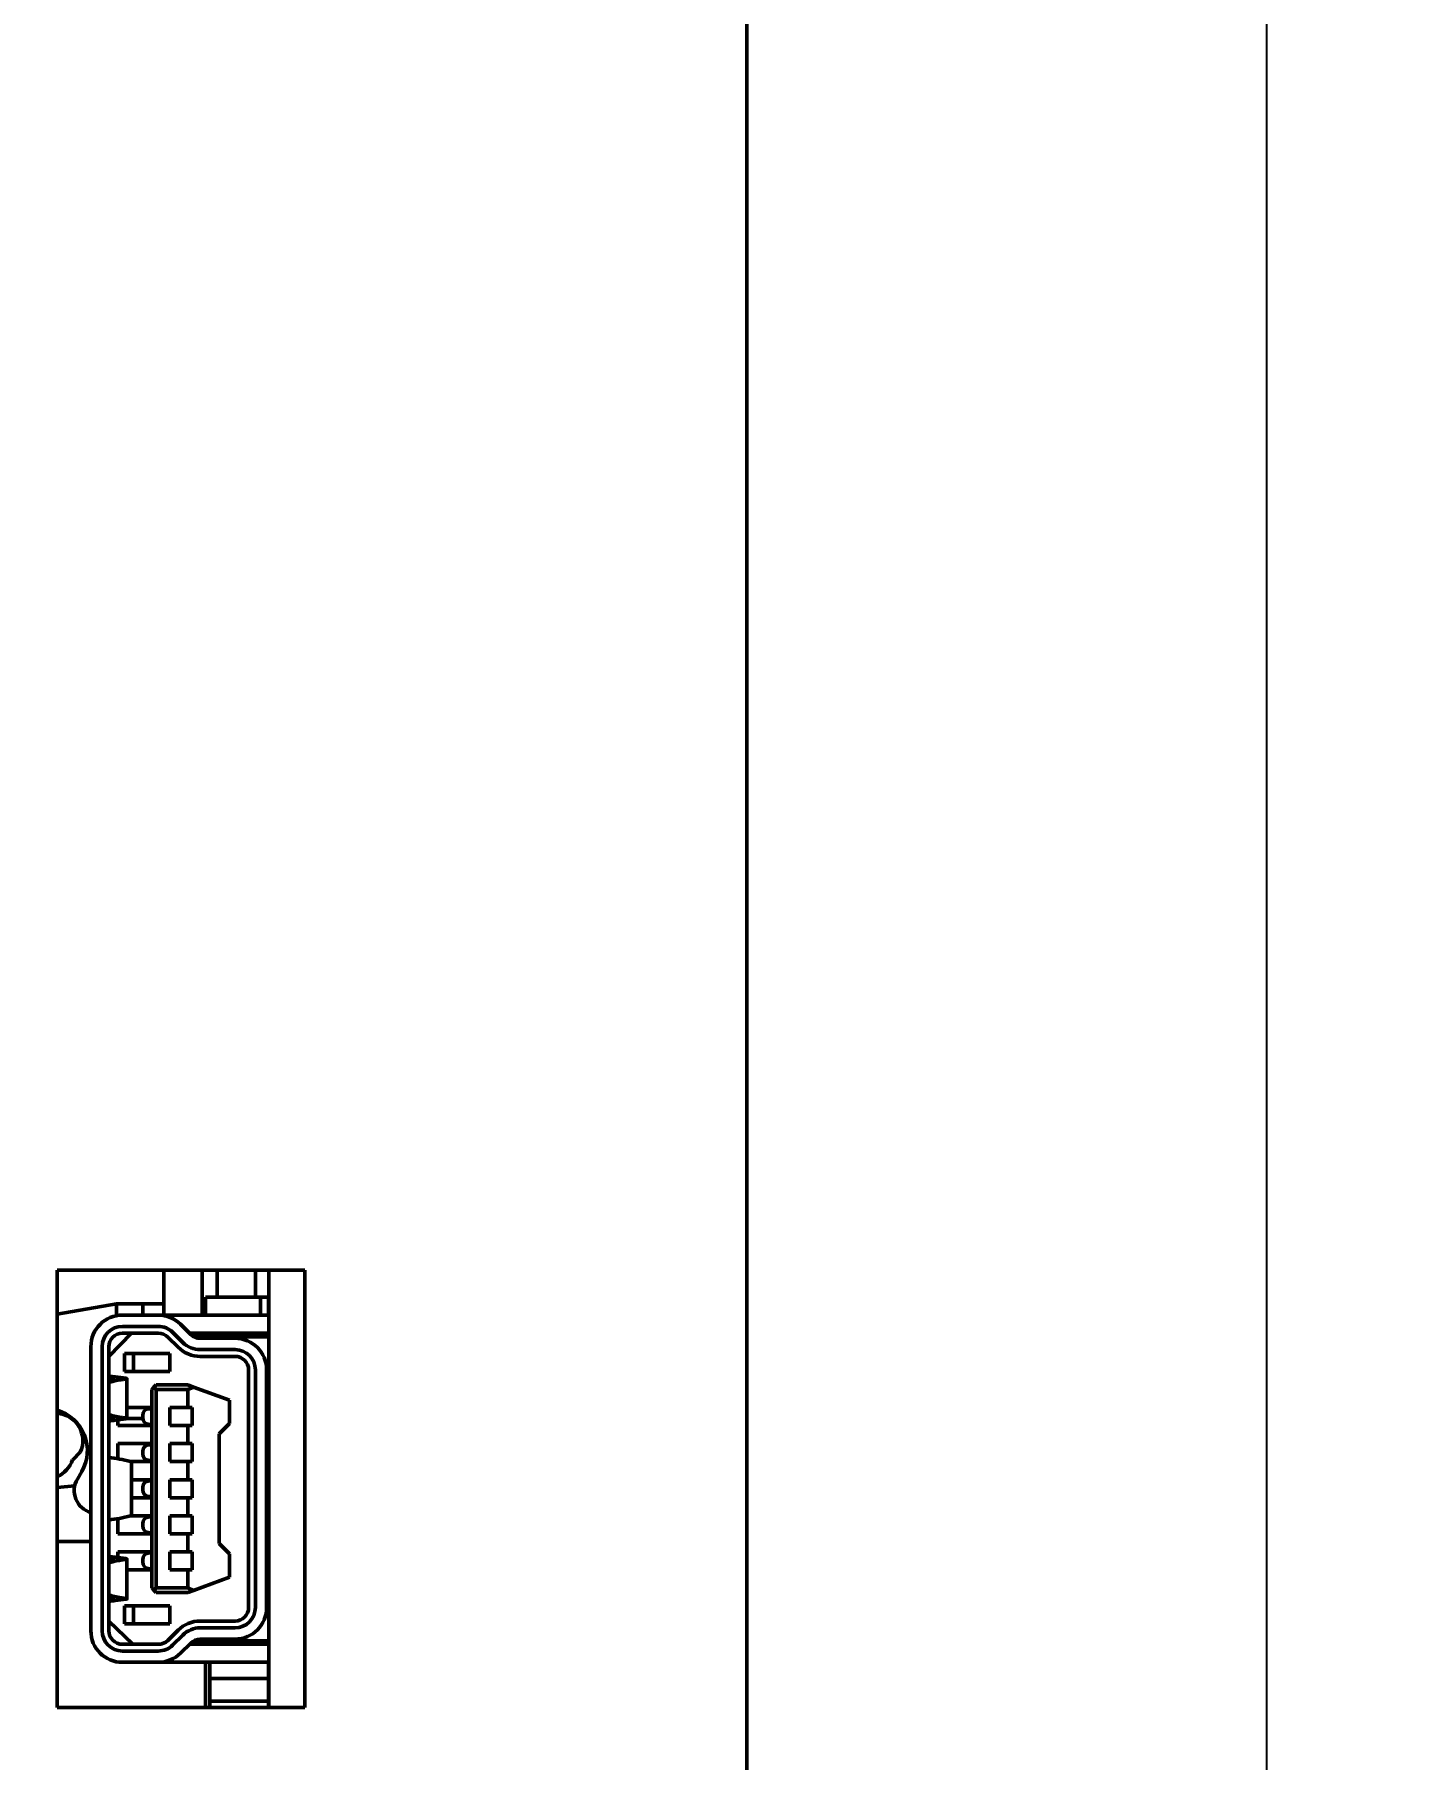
# Model space of a CAD drawing. Header units: millimetres. Extents: x 2121 to 4904, y 892 to 1933.
# Drawn here: x 2349.7 to 2410, y 1557.8 to 1634.3 of the extents above; entities that cross this region are included whole.
import ezdxf

# ---------------------------------------------------------------- set-up
doc = ezdxf.new("R2010")
doc.units = ezdxf.units.MM
doc.header["$LTSCALE"] = 1.8
doc.layers.add('외형선(ISO)', color=7, linetype='Continuous', lineweight=50)
doc.layers.add('치수(ISO)', color=7, linetype='Continuous', lineweight=25)
doc.styles.add('주 문자 (ISO)', font='')
doc.styles.add('주 텍스트 (ISO)', font='')
doc.styles.get('주 문자 (ISO)').set_extended_font_data('Tahoma')
doc.styles.get('주 텍스트 (ISO)').set_extended_font_data('Tahoma')
doc.dimstyles.new('기본값 (ISO)', dxfattribs={"dimscale": 1.8, "dimtxt": 3.5, "dimasz": 2.5, "dimexe": 3.175, "dimexo": 0, "dimgap": 0.762, "dimtad": 1, "dimrnd": 1e-08, "dimzin": 0, "dimtxsty": '주 텍스트 (ISO)', "dimcen": 0.09, "dimdle": 10, "dimclrd": 256, "dimclre": 256, "dimclrt": 256, "dimazin": 0, "dimtfac": 1.001486, "dimtmove": 0, "dimatfit": 3, "dimfxl": 1, "dimtolj": 1, "dimtzin": 0, "dimlwd": -1, "dimlwe": -1, "dimarcsym": 0})

# ---------------------------------------------------------------- blocks, each defined once
blk = doc.blocks.new('*D685')
at = {"layer": 'Defpoints', "color": 0}
for p in [(2296.96, 1640.945), (2404.327, 1640.945), (2379.76, 1292.845)]:
    blk.add_point(p, dxfattribs=at)
at = {"layer": '치수(ISO)', "color": 7}
for p, q in [((2296.96, 1640.945), (2410.042, 1640.945)), ((2404.327, 1297.345), (2404.327, 1636.445)), ((2379.76, 1292.845), (2410.042, 1292.845))]:
    blk.add_line(p, q, dxfattribs=at)
for points in [[(2405.077, 1636.445), (2403.577, 1636.445), (2404.327, 1640.945)], [(2403.577, 1297.345), (2405.077, 1297.345), (2404.327, 1292.845)]]:
    blk.add_solid(points, dxfattribs=at)
at = {"layer": '치수(ISO)', "insert": (2399.795, 1466.895), "char_height": 6.3, "attachment_point": 5, "rotation": 90, "style": '주 문자 (ISO)'}
blk.add_mtext('\\A1;174', dxfattribs=at)

msp = doc.modelspace()

# ---------------------------------------------------------------- linework, layer by layer
at = {"layer": '외형선(ISO)'}
for p, q in [((2381.26, 1300.945), (2381.26, 1650.945)), ((2350.66, 1560.145), (2350.66, 1579.545)), ((2350.66, 1579.545), (2361.66, 1579.545)), ((2355.4, 1577.545), (2355.4, 1579.545)), ((2357.1, 1579.545), (2357.1, 1577.545)), ((2357.76, 1578.343), (2357.76, 1579.545)), ((2359.46, 1579.545), (2359.46, 1578.343)), ((2360.06, 1578.945), (2360.06, 1579.545)), ((2361.66, 1579.545), (2361.66, 1560.145)), ((2360.06, 1578.945), (2360.06, 1560.145)), ((2353.304, 1578.045), (2350.66, 1577.587)), ((2354.472, 1578.045), (2353.304, 1578.045)), ((2353.304, 1577.521), (2353.304, 1578.045)), ((2354.472, 1578.045), (2355.4, 1578.045)), ((2354.472, 1578.045), (2354.472, 1577.545)), ((2357.921, 1578.343), (2357.25, 1578.343)), ((2357.25, 1577.545), (2357.25, 1578.343)), ((2357.921, 1578.343), (2359.233, 1578.343)), ((2359.233, 1578.343), (2359.594, 1578.343)), ((2359.594, 1578.343), (2359.68, 1578.343)), ((2360.04, 1578.343), (2359.68, 1578.343)), ((2359.68, 1577.545), (2359.68, 1578.343)), ((2360.04, 1577.545), (2360.04, 1578.343)), ((2353.56, 1577.545), (2355.153, 1577.545)), ((2355.153, 1577.045), (2353.56, 1577.045)), ((2355.153, 1577.545), (2360.06, 1577.545)), ((2356.138, 1577.139), (2356.594, 1576.688)), ((2352.16, 1563.545), (2352.16, 1576.145)), ((2352.66, 1576.145), (2352.66, 1563.545)), ((2352.96, 1575.715), (2353.96, 1576.745)), ((2352.96, 1576.145), (2352.96, 1563.545)), ((2355.153, 1576.745), (2353.56, 1576.745)), ((2356.031, 1576.12), (2355.575, 1576.571)), ((2356.242, 1576.333), (2355.787, 1576.784)), ((2356.537, 1576.745), (2360.06, 1576.745)), ((2360.06, 1576.585), (2356.735, 1576.585)), ((2357.016, 1576.515), (2358.56, 1576.515)), ((2353.66, 1575.045), (2353.66, 1575.845)), ((2353.66, 1575.845), (2355.66, 1575.845)), ((2354.06, 1575.045), (2354.06, 1575.845)), ((2355.66, 1575.845), (2355.66, 1575.045)), ((2358.56, 1576.015), (2357.016, 1576.015)), ((2358.56, 1575.715), (2357.016, 1575.715)), ((2355.66, 1575.045), (2353.66, 1575.045)), ((2353.76, 1574.729), (2353.76, 1572.96)), ((2359.16, 1575.115), (2359.16, 1564.575)), ((2359.46, 1564.575), (2359.46, 1575.115)), ((2359.96, 1575.115), (2359.96, 1564.575)), ((2354.86, 1574.245), (2354.96, 1574.345)), ((2354.86, 1565.445), (2354.86, 1574.245)), ((2354.96, 1574.345), (2355.06, 1574.445)), ((2354.96, 1574.345), (2355.06, 1574.245)), ((2355.06, 1574.445), (2356.46, 1574.445)), ((2356.46, 1574.245), (2355.06, 1574.245)), ((2355.06, 1574.245), (2355.06, 1565.445)), ((2356.46, 1574.445), (2356.711, 1574.353)), ((2356.46, 1574.245), (2356.711, 1574.353)), ((2356.46, 1573.445), (2356.46, 1574.245)), ((2356.711, 1574.353), (2358.31, 1573.771)), ((2353.76, 1573.445), (2354.86, 1573.445)), ((2354.46, 1572.995), (2354.46, 1573.095)), ((2354.76, 1573.395), (2354.86, 1573.395)), ((2355.66, 1573.445), (2355.66, 1572.645)), ((2355.66, 1573.445), (2356.46, 1573.445)), ((2356.66, 1573.445), (2356.46, 1573.445)), ((2356.66, 1572.645), (2356.66, 1573.445)), ((2358.31, 1573.771), (2358.31, 1572.731)), ((2353.36, 1572.645), (2353.36, 1572.896)), ((2354.86, 1572.645), (2353.36, 1572.645)), ((2354.462, 1572.965), (2353.76, 1572.965)), ((2354.76, 1572.695), (2354.86, 1572.695)), ((2355.66, 1572.645), (2356.46, 1572.645)), ((2356.46, 1572.645), (2356.66, 1572.645)), ((2356.46, 1571.845), (2356.46, 1572.645)), ((2358.31, 1572.731), (2357.86, 1572.281)), ((2357.86, 1572.281), (2357.86, 1567.408)), ((2353.36, 1571.845), (2354.86, 1571.845)), ((2353.36, 1571.173), (2353.36, 1571.845)), ((2354.76, 1571.795), (2354.86, 1571.795)), ((2355.66, 1571.845), (2355.66, 1571.045)), ((2355.66, 1571.845), (2356.46, 1571.845)), ((2356.66, 1571.845), (2356.46, 1571.845)), ((2356.66, 1571.045), (2356.66, 1571.845)), ((2351.354, 1571.125), (2351.693, 1571.465)), ((2354.86, 1571.045), (2353.914, 1571.045)), ((2353.96, 1568.677), (2353.96, 1571.012)), ((2354.46, 1571.395), (2354.46, 1571.495)), ((2354.76, 1571.095), (2354.86, 1571.095)), ((2355.66, 1571.045), (2356.46, 1571.045)), ((2356.46, 1571.045), (2356.66, 1571.045)), ((2356.46, 1570.245), (2356.46, 1571.045)), ((2351.756, 1570.609), (2351.562, 1570.275)), ((2353.96, 1570.245), (2354.86, 1570.245)), ((2354.76, 1570.195), (2354.86, 1570.195)), ((2355.66, 1570.245), (2355.66, 1569.445)), ((2355.66, 1570.245), (2356.46, 1570.245)), ((2356.66, 1570.245), (2356.46, 1570.245)), ((2356.66, 1569.445), (2356.66, 1570.245)), ((2350.66, 1569.892), (2351.446, 1569.974)), ((2354.86, 1569.445), (2353.96, 1569.445)), ((2354.46, 1569.795), (2354.46, 1569.895)), ((2354.76, 1569.495), (2354.86, 1569.495)), ((2355.66, 1569.445), (2356.46, 1569.445)), ((2356.46, 1569.445), (2356.66, 1569.445)), ((2356.46, 1568.645), (2356.46, 1569.445)), ((2353.36, 1567.845), (2353.36, 1568.516)), ((2353.914, 1568.645), (2354.86, 1568.645)), ((2354.76, 1568.595), (2354.86, 1568.595)), ((2355.66, 1568.645), (2355.66, 1567.845)), ((2355.66, 1568.645), (2356.46, 1568.645)), ((2356.66, 1568.645), (2356.46, 1568.645)), ((2356.66, 1567.845), (2356.66, 1568.645)), ((2354.86, 1567.845), (2353.36, 1567.845)), ((2354.46, 1568.195), (2354.46, 1568.295)), ((2354.76, 1567.895), (2354.86, 1567.895)), ((2355.66, 1567.845), (2356.46, 1567.845)), ((2356.46, 1567.845), (2356.66, 1567.845)), ((2356.46, 1567.045), (2356.46, 1567.845)), ((2352.16, 1567.504), (2350.66, 1567.504)), ((2353.36, 1566.793), (2353.36, 1567.045)), ((2353.36, 1567.045), (2354.86, 1567.045)), ((2354.76, 1566.995), (2354.86, 1566.995)), ((2355.66, 1567.045), (2355.66, 1566.245)), ((2355.66, 1567.045), (2356.46, 1567.045)), ((2356.66, 1567.045), (2356.46, 1567.045)), ((2356.66, 1566.245), (2356.66, 1567.045)), ((2357.86, 1567.408), (2358.31, 1566.958)), ((2358.31, 1566.958), (2358.31, 1565.918)), ((2353.76, 1566.729), (2353.76, 1564.96)), ((2354.86, 1566.245), (2353.76, 1566.245)), ((2354.46, 1566.595), (2354.46, 1566.695)), ((2354.76, 1566.295), (2354.86, 1566.295)), ((2355.66, 1566.245), (2356.46, 1566.245)), ((2356.46, 1566.245), (2356.66, 1566.245)), ((2356.46, 1565.445), (2356.46, 1566.245)), ((2354.96, 1565.345), (2354.86, 1565.445)), ((2355.06, 1565.445), (2354.96, 1565.345)), ((2355.06, 1565.445), (2356.46, 1565.445)), ((2356.711, 1565.336), (2356.46, 1565.445)), ((2358.31, 1565.918), (2356.711, 1565.336)), ((2353.66, 1563.845), (2353.66, 1564.645)), ((2353.66, 1564.645), (2355.66, 1564.645)), ((2354.06, 1563.845), (2354.06, 1564.645)), ((2355.06, 1565.245), (2354.96, 1565.345)), ((2356.46, 1565.245), (2355.06, 1565.245)), ((2355.66, 1564.645), (2355.66, 1563.845)), ((2356.711, 1565.336), (2356.46, 1565.245)), ((2354.021, 1562.945), (2352.96, 1563.975)), ((2357.016, 1563.975), (2358.56, 1563.975)), ((2355.66, 1563.845), (2353.66, 1563.845)), ((2355.575, 1563.118), (2356.031, 1563.569)), ((2355.787, 1562.905), (2356.242, 1563.356)), ((2360.06, 1563.105), (2356.735, 1563.105)), ((2357.016, 1563.675), (2358.56, 1563.675)), ((2358.56, 1563.175), (2357.016, 1563.175)), ((2353.56, 1562.945), (2355.153, 1562.945)), ((2353.56, 1562.645), (2355.153, 1562.645)), ((2356.594, 1563.001), (2356.138, 1562.55)), ((2356.537, 1562.945), (2360.06, 1562.945)), ((2355.153, 1562.145), (2353.56, 1562.145)), ((2360.06, 1562.145), (2355.153, 1562.145)), ((2357.24, 1562.145), (2357.24, 1560.145)), ((2357.44, 1561.425), (2357.44, 1562.145)), ((2360.04, 1562.145), (2360.04, 1561.425)), ((2360.06, 1561.665), (2360.04, 1561.665)), ((2360.04, 1561.425), (2357.44, 1561.425)), ((2357.44, 1560.925), (2357.44, 1561.425)), ((2357.44, 1560.425), (2357.44, 1560.925)), ((2360.04, 1561.425), (2360.04, 1560.425)), ((2361.66, 1560.145), (2350.66, 1560.145)), ((2357.44, 1560.425), (2360.04, 1560.425)), ((2357.44, 1560.145), (2357.44, 1560.425)), ((2360.04, 1560.425), (2360.04, 1560.145))]:
    msp.add_line(p, q, dxfattribs=at)
for centre, radius, start, end in [((2353.56, 1576.145), 1.4, 90, 180), ((2353.56, 1576.145), 0.9, 90, 180), ((2355.153, 1576.145), 1.4, 45.27679, 90), ((2355.153, 1576.145), 0.9, 45.27679, 90), ((2353.56, 1576.145), 0.6, 90, 180), ((2355.153, 1576.145), 0.6, 45.27679, 90), ((2357.016, 1577.115), 1.4, 225.27679, 270), ((2357.016, 1577.115), 1.1, 225.27679, 270), ((2357.016, 1577.115), 0.6, 225.27679, 270), ((2358.56, 1575.115), 1.4, 0, 90), ((2358.56, 1575.115), 0.9, 0, 90), ((2358.56, 1575.115), 0.6, 0, 90), ((2350.154, 1571.542), 1.854, 329.78542, 74.16345), ((2350.585, 1571.973), 1.219, 335.36413, 86.47564), ((2354.76, 1573.095), 0.3, 90, 180), ((2354.76, 1572.995), 0.3, 180, 270), ((2354.76, 1571.495), 0.3, 90, 180), ((2350.154, 1571.542), 1.27, 293.47977, 340.84193), ((2354.76, 1571.395), 0.3, 180, 270), ((2352.44, 1569.764), 1.016, 149.78542, 254.00279), ((2354.76, 1569.895), 0.3, 90, 180), ((2354.76, 1569.795), 0.3, 180, 270), ((2354.76, 1568.295), 0.3, 90, 180), ((2354.76, 1568.195), 0.3, 180, 270), ((2354.76, 1566.695), 0.3, 90, 180), ((2354.76, 1566.595), 0.3, 180, 270), ((2357.016, 1562.575), 1.4, 90, 134.72321), ((2358.56, 1564.575), 0.6, 270, 0), ((2358.56, 1564.575), 1.4, 270, 0), ((2358.56, 1564.575), 0.9, 270, 0), ((2353.56, 1563.545), 1.4, 180, 270), ((2353.56, 1563.545), 0.9, 180, 270), ((2353.56, 1563.545), 0.6, 180, 270), ((2355.153, 1563.545), 0.6, 270, 314.72321), ((2357.016, 1562.575), 1.1, 90, 134.72321), ((2357.016, 1562.575), 0.6, 90, 134.72321), ((2355.153, 1563.545), 0.9, 270, 314.72321), ((2355.153, 1563.545), 1.4, 270, 314.72321)]:
    msp.add_arc(centre, radius, start, end, dxfattribs=at)
for points, knots in [([(2353.706, 1574.745), (2353.552, 1574.769), (2353.398, 1574.79), (2353.149, 1574.816), (2353.055, 1574.825), (2352.96, 1574.832)], [0.000001, 0.000001, 0.000001, 0.000001, 0.0893218, 0.0893218, 0.1440884, 0.1440884, 0.1440884, 0.1440884]), ([(2353.126, 1574.745), (2353.149, 1574.741), (2353.16, 1574.736), (2353.16, 1574.723), (2353.148, 1574.715), (2353.103, 1574.697), (2353.07, 1574.687), (2353.006, 1574.672), (2352.984, 1574.668), (2352.96, 1574.663)], [-0.05269467, -0.05269467, -0.05269467, -0.05269467, -0.03952411, -0.03952411, -0.02634801, -0.02634801, -0.01320205, -0.01320205, -0.00716274, -0.00716274, -0.00716274, -0.00716274]), ([(2353.291, 1574.645), (2353.39, 1574.662), (2353.475, 1574.676), (2353.615, 1574.698), (2353.669, 1574.706), (2353.741, 1574.719), (2353.76, 1574.724), (2353.76, 1574.734), (2353.742, 1574.739), (2353.706, 1574.745)], [0.00000102, 0.00000102, 0.00000102, 0.00000102, 0.0210007, 0.0210007, 0.04202403, 0.04202403, 0.06305934, 0.06305934, 0.08408658, 0.08408658, 0.08408658, 0.08408658]), ([(2352.96, 1573.027), (2352.984, 1573.022), (2353.006, 1573.017), (2353.07, 1573.002), (2353.103, 1572.992), (2353.148, 1572.974), (2353.16, 1572.967), (2353.16, 1572.954), (2353.149, 1572.948), (2353.126, 1572.945)], [-0.0455241, -0.0455241, -0.0455241, -0.0455241, -0.03948601, -0.03948601, -0.02634262, -0.02634262, -0.01316905, -0.01316905, -0.000001, -0.000001, -0.000001, -0.000001]), ([(2352.96, 1572.857), (2353.055, 1572.864), (2353.149, 1572.873), (2353.398, 1572.899), (2353.552, 1572.92), (2353.706, 1572.945)], [0.0346048, 0.0346048, 0.0346048, 0.0346048, 0.0893714, 0.0893714, 0.1786922, 0.1786922, 0.1786922, 0.1786922]), ([(2353.291, 1573.045), (2353.39, 1573.027), (2353.475, 1573.013), (2353.615, 1572.991), (2353.669, 1572.983), (2353.741, 1572.97), (2353.76, 1572.965), (2353.76, 1572.955), (2353.742, 1572.95), (2353.706, 1572.945)], [-0.08408988, -0.08408988, -0.08408988, -0.08408988, -0.06308935, -0.06308935, -0.0420652, -0.0420652, -0.02102906, -0.02102906, -0.000001, -0.000001, -0.000001, -0.000001]), ([(2353.96, 1571.012), (2353.96, 1571.013), (2353.96, 1571.013), (2353.959, 1571.026), (2353.944, 1571.036), (2353.914, 1571.045)], [-0.02050599, -0.02050599, -0.02050599, -0.02050599, -0.0198228, -0.0198228, -0.000001, -0.000001, -0.000001, -0.000001]), ([(2353.914, 1568.645), (2353.944, 1568.653), (2353.959, 1568.663), (2353.96, 1568.676), (2353.96, 1568.676), (2353.96, 1568.677)], [-0.07932813, -0.07932813, -0.07932813, -0.07932813, -0.059535, -0.059535, -0.05882033, -0.05882033, -0.05882033, -0.05882033]), ([(2352.96, 1566.832), (2353.055, 1566.825), (2353.149, 1566.816), (2353.398, 1566.79), (2353.552, 1566.769), (2353.706, 1566.745)], [-0.1440884, -0.1440884, -0.1440884, -0.1440884, -0.0893218, -0.0893218, -0.000001, -0.000001, -0.000001, -0.000001]), ([(2353.126, 1566.745), (2353.149, 1566.741), (2353.16, 1566.736), (2353.16, 1566.723), (2353.148, 1566.715), (2353.103, 1566.697), (2353.07, 1566.687), (2353.006, 1566.672), (2352.984, 1566.668), (2352.96, 1566.663)], [0.000001, 0.000001, 0.000001, 0.000001, 0.01316901, 0.01316901, 0.02634256, 0.02634256, 0.03948598, 0.03948598, 0.0455241, 0.0455241, 0.0455241, 0.0455241]), ([(2353.706, 1566.745), (2353.742, 1566.739), (2353.76, 1566.734), (2353.76, 1566.724), (2353.741, 1566.719), (2353.669, 1566.706), (2353.615, 1566.698), (2353.475, 1566.676), (2353.39, 1566.662), (2353.291, 1566.645)], [0.000001, 0.000001, 0.000001, 0.000001, 0.02103096, 0.02103096, 0.04206899, 0.04206899, 0.06309124, 0.06309124, 0.08408988, 0.08408988, 0.08408988, 0.08408988]), ([(2353.126, 1564.945), (2353.149, 1564.948), (2353.16, 1564.954), (2353.16, 1564.967), (2353.148, 1564.974), (2353.103, 1564.992), (2353.07, 1565.002), (2353.006, 1565.017), (2352.984, 1565.022), (2352.96, 1565.027)], [-0.05269466, -0.05269466, -0.05269466, -0.05269466, -0.0395241, -0.0395241, -0.026348, -0.026348, -0.01320204, -0.01320204, -0.00716273, -0.00716273, -0.00716273, -0.00716273]), ([(2353.706, 1564.945), (2353.552, 1564.92), (2353.398, 1564.899), (2353.149, 1564.873), (2353.055, 1564.864), (2352.96, 1564.857)], [-0.1786922, -0.1786922, -0.1786922, -0.1786922, -0.0893714, -0.0893714, -0.0346048, -0.0346048, -0.0346048, -0.0346048]), ([(2353.291, 1565.045), (2353.39, 1565.027), (2353.475, 1565.013), (2353.615, 1564.991), (2353.669, 1564.983), (2353.741, 1564.97), (2353.76, 1564.965), (2353.76, 1564.955), (2353.742, 1564.95), (2353.706, 1564.945)], [0.000001, 0.000001, 0.000001, 0.000001, 0.02100069, 0.02100069, 0.04202401, 0.04202401, 0.06305931, 0.06305931, 0.08408654, 0.08408654, 0.08408654, 0.08408654])]:
    msp.add_open_spline(points, degree=3, knots=knots, dxfattribs=at)
for points in [[(2352.96, 1574.77), (2353.015, 1574.762), (2353.071, 1574.754), (2353.126, 1574.745)], [(2352.96, 1574.554), (2353.07, 1574.594), (2353.181, 1574.624), (2353.291, 1574.645)], [(2353.291, 1573.045), (2353.181, 1573.065), (2353.07, 1573.095), (2352.96, 1573.135)], [(2352.96, 1572.919), (2353.015, 1572.927), (2353.071, 1572.936), (2353.126, 1572.945)], [(2352.96, 1571.228), (2353.276, 1571.197), (2353.594, 1571.136), (2353.914, 1571.045)], [(2353.914, 1568.645), (2353.594, 1568.553), (2353.276, 1568.492), (2352.96, 1568.461)], [(2352.96, 1566.77), (2353.015, 1566.762), (2353.071, 1566.754), (2353.126, 1566.745)], [(2353.291, 1566.645), (2353.181, 1566.624), (2353.07, 1566.594), (2352.96, 1566.554)], [(2352.96, 1565.135), (2353.07, 1565.095), (2353.181, 1565.065), (2353.291, 1565.045)], [(2352.96, 1564.919), (2353.015, 1564.927), (2353.071, 1564.936), (2353.126, 1564.945)]]:
    msp.add_open_spline(points, degree=3, dxfattribs=at)

# ---------------------------------------------------------------- dimensions: what is measured, and where the dimension line sits
at = {"layer": '치수(ISO)'}
dim = msp.add_linear_dim(base=(2404.327, 1640.945), p1=(2379.76, 1292.845), p2=(2296.96, 1640.945), angle=90, text='174', dimstyle='기본값 (ISO)', override={"dimdec": 1, "dimlfac": 0.5, "dimzin": 8, "dimdsep": 46, "dimtxsty": '주 문자 (ISO)', "dimclrd": 7, "dimclre": 7, "dimclrt": 256, "dimtofl": 0, "dimatfit": 1}, dxfattribs=at)
dim.commit()
dim.dimension.update_dxf_attribs({"geometry": '*D685', "text_midpoint": (2399.795, 1466.895)})

doc.saveas('drawing.dxf')
